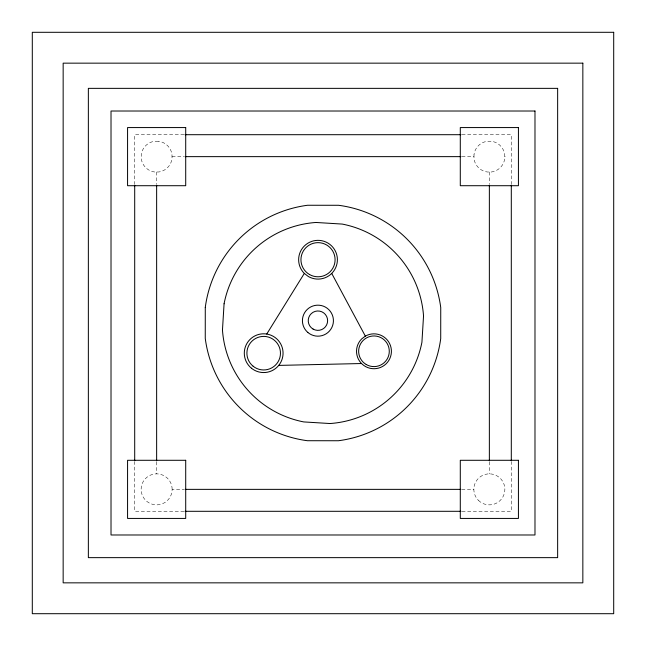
<?xml version="1.0" encoding="UTF-8"?>
<svg xmlns="http://www.w3.org/2000/svg" width="646" height="646" viewBox="0 0 646 646"><rect width="100%" height="100%" fill="white"/><g stroke="black" fill="none" stroke-linecap="round" stroke-linejoin="round"><path stroke-width="0.48" stroke-dasharray="3.23 2.42" d="M184.037 134.699L134.699 134.699L134.699 184.037M461.963 134.699L511.301 134.699L511.301 184.037M172.014 156.639L184.094 156.639M461.906 156.639L473.986 156.639M504.736 156.639L505.309 156.639M172.143 489.361A15.504 15.504 0 0 0 148.887 475.932A15.504 15.504 0 0 0 148.887 502.79A15.504 15.504 0 0 0 172.143 489.361L184.255 489.361M461.745 489.361L473.857 489.361M184.037 511.301L134.699 511.301L134.699 461.963M461.963 511.301L511.301 511.301L511.301 461.963M489.361 172.014L489.361 184.086M489.361 461.785L489.361 473.857M156.639 172.014L156.639 184.086M156.639 461.785L156.639 473.857M474.011 154.483L473.97 158.528A15.504 15.504 0 0 0 487.205 171.989L491.251 172.03A15.504 15.504 0 0 0 504.712 158.795L504.752 154.749A15.504 15.504 0 0 0 491.517 141.288L487.472 141.248A15.504 15.504 0 0 0 474.011 154.483M158.343 141.232L154.289 141.312A15.504 15.504 0 0 0 141.232 154.943L141.312 158.989A15.504 15.504 0 0 0 154.943 172.046L158.989 171.965A15.504 15.504 0 0 0 172.046 158.343L171.965 154.289A15.504 15.504 0 0 0 158.343 141.232M478.395 500.327A15.504 15.504 0 0 0 504.34 493.374A15.504 15.504 0 0 0 485.348 474.382A15.504 15.504 0 0 0 478.395 500.327"/><path stroke-width="0.97" d="M266.741 334.047L304.314 273.42A19.38 19.38 0 0 1 311.396 241.507A19.38 19.38 0 0 1 337.325 261.404A19.38 19.38 0 0 1 308.328 276.504L304.314 273.42M365.345 336.122L361.72 338.867A17.442 17.442 0 0 0 367.889 367.631A17.442 17.442 0 0 0 391.355 349.882A17.442 17.442 0 0 0 365.345 336.122L331.721 273.42M278.717 365.402L361.55 363.528M185.047 134.699L460.953 134.699M185.103 156.639L460.905 156.639M185.265 489.361L460.735 489.361M185.047 511.301L460.953 511.301M511.301 185.047L511.301 460.953M489.361 185.087L489.361 460.776M156.639 185.095L156.639 460.776M134.699 185.047L134.699 460.953M205.283 307.407L205.258 338.407A118.743 118.743 0 0 0 307.407 440.717L338.407 440.742A118.743 118.743 0 0 0 440.717 338.593L440.742 307.593A118.743 118.743 0 0 0 338.593 205.283L307.593 205.258A118.743 118.743 0 0 0 205.283 307.407M224.073 303.781L222.466 330.041A100.776 100.776 0 0 0 303.781 421.927L330.041 423.534A100.776 100.776 0 0 0 421.927 342.219L423.534 315.959A100.776 100.776 0 0 0 342.219 224.073L315.959 222.466A100.776 100.776 0 0 0 224.073 303.781M613.7 32.3L32.3 32.3L32.3 613.7L613.7 613.7L613.7 32.3M582.845 63.155L63.155 63.155L63.155 582.845L582.845 582.845L582.845 63.155M557.643 88.357L88.357 88.357L88.357 557.643L557.643 557.643L557.643 88.357M534.985 111.015L111.015 111.015L111.015 534.985L534.985 534.985L534.985 111.015M185.709 127.569L127.569 127.569L127.569 185.709L185.709 185.709L185.709 127.569M518.431 127.569L460.291 127.569L460.291 185.709L518.431 185.709L518.431 127.569M185.709 460.291L127.569 460.291L127.569 518.431L185.709 518.431L185.709 460.291M518.431 460.291L460.291 460.291L460.291 518.431L518.431 518.431L518.431 460.291M251.455 368.22A19.38 19.38 0 0 0 282.819 356.245A19.38 19.38 0 0 0 256.769 335.072A19.38 19.38 0 0 0 251.455 368.22M307.819 332.432A15.504 15.504 0 0 0 333.158 323.541A15.504 15.504 0 0 0 312.793 306.043A15.504 15.504 0 0 0 307.819 332.432M313.084 329.064A9.69 9.69 0 0 0 327.619 320.666A9.69 9.69 0 0 0 313.084 312.276A9.69 9.69 0 0 0 313.084 329.064M366.217 364.497A15.318 15.318 0 0 0 389.288 351.392A15.318 15.318 0 0 0 366.395 337.963A15.318 15.318 0 0 0 366.217 364.497M253.095 366.201A16.78 16.78 0 0 0 280.251 355.833A16.78 16.78 0 0 0 257.689 337.503A16.78 16.78 0 0 0 253.095 366.201M309.482 274.502A17.071 17.071 0 0 0 335.088 259.716A17.071 17.071 0 0 0 309.482 244.931A17.071 17.071 0 0 0 309.482 274.502"/></g></svg>
